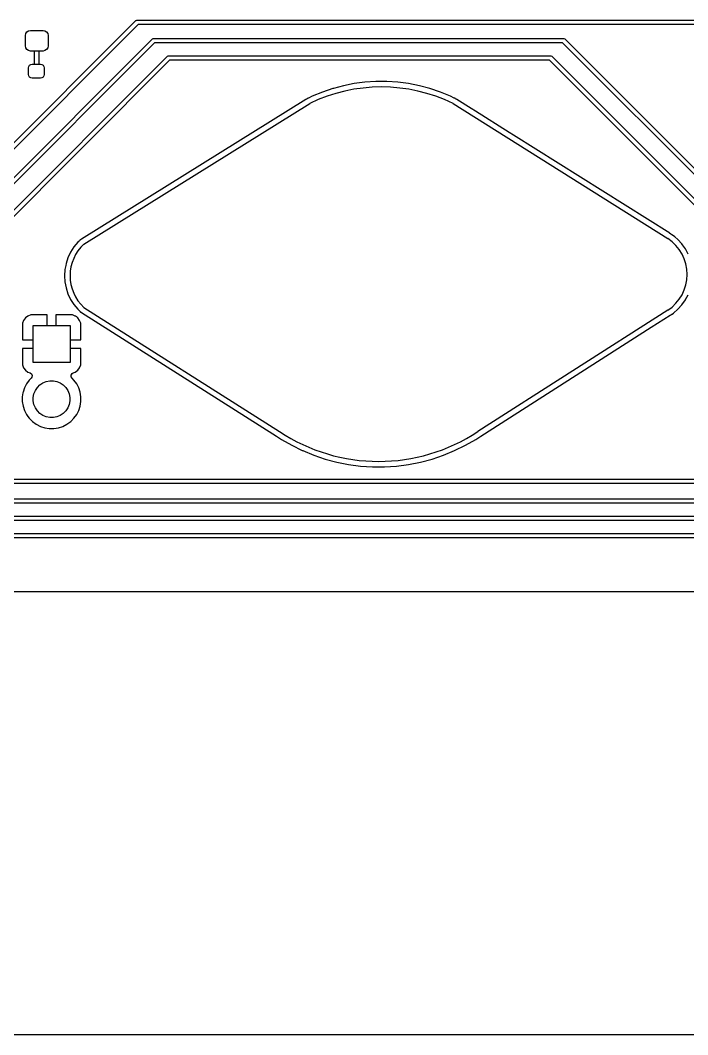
# Model space of a CAD drawing. Extents: x 0 to 3.78, y -0.8 to 2.03.
# Drawn here: x 1.105 to 2.316, y -0.803 to 1.037 of the extents above; entities that cross this region are included whole.
import ezdxf

# ---------------------------------------------------------------- set-up
doc = ezdxf.new("R2010")
doc.units = 0
doc.header["$MEASUREMENT"] = 0
doc.layers.add('BLACK', color=7, linetype='CONTINUOUS')

msp = doc.modelspace()

# ---------------------------------------------------------------- linework, layer by layer
at = {"layer": 'BLACK', "linetype": 'CONTINUOUS'}
for p, q in [((0.8173, 0.5394), (1.3139, 1.036)), ((1.3139, 1.036), (1.3145, 1.0365)), ((1.3145, 1.0365), (1.3149, 1.0367)), ((1.3149, 1.0367), (1.3159, 1.0371)), ((1.3159, 1.0371), (1.3167, 1.0372)), ((1.3167, 1.0372), (2.3392, 1.0372)), ((1.3183, 1.0293), (0.8217, 0.5326)), ((1.1138, 1.0094), (1.1145, 1.013)), ((1.1138, 1.0094), (1.1145, 1.013)), ((1.1145, 1.013), (1.1165, 1.016)), ((1.1145, 1.013), (1.1165, 1.016)), ((1.1165, 1.016), (1.1196, 1.0181)), ((1.1165, 1.016), (1.1196, 1.0181)), ((1.1196, 1.0181), (1.1231, 1.0188)), ((1.1196, 1.0181), (1.1231, 1.0188)), ((1.1231, 1.0188), (1.1458, 1.0188)), ((1.1231, 1.0188), (1.1458, 1.0188)), ((1.1458, 1.0188), (1.1493, 1.0181)), ((1.1458, 1.0188), (1.1493, 1.0181)), ((1.1493, 1.0181), (1.1524, 1.016)), ((1.1493, 1.0181), (1.1524, 1.016)), ((1.1524, 1.016), (1.1544, 1.013)), ((1.1524, 1.016), (1.1544, 1.013)), ((1.1544, 1.013), (1.1551, 1.0094)), ((1.1544, 1.013), (1.1551, 1.0094)), ((2.3409, 1.0293), (1.3183, 1.0293)), ((0.8094, 0.4685), (1.3437, 1.0028)), ((1.3481, 0.9961), (0.8138, 0.4618)), ((1.1138, 0.9907), (1.1138, 1.0094)), ((1.1138, 0.9907), (1.1138, 1.0094)), ((1.1551, 1.0094), (1.1551, 0.9907)), ((1.1551, 1.0094), (1.1551, 0.9907)), ((1.3437, 1.0028), (1.3443, 1.0033)), ((1.3443, 1.0033), (1.3447, 1.0034)), ((1.3447, 1.0034), (1.3457, 1.0039)), ((1.3457, 1.0039), (1.3465, 1.0039)), ((1.3465, 1.0039), (2.0906, 1.0039)), ((2.0889, 0.9961), (1.3481, 0.9961)), ((2.4972, 0.5878), (2.0889, 0.9961)), ((2.0906, 1.0039), (2.0913, 1.0039)), ((2.0913, 1.0039), (2.0927, 1.0033)), ((2.0927, 1.0033), (2.0933, 1.0028)), ((2.0933, 1.0028), (2.5016, 0.5945)), ((1.1145, 0.9872), (1.1138, 0.9907)), ((1.1145, 0.9872), (1.1138, 0.9907)), ((1.1165, 0.9841), (1.1145, 0.9872)), ((1.1165, 0.9841), (1.1145, 0.9872)), ((1.1196, 0.9821), (1.1165, 0.9841)), ((1.1196, 0.9821), (1.1165, 0.9841)), ((1.1231, 0.9814), (1.1196, 0.9821)), ((1.1231, 0.9814), (1.1196, 0.9821)), ((1.1305, 0.9814), (1.1231, 0.9814)), ((1.1458, 0.9814), (1.1231, 0.9814)), ((1.1305, 0.9575), (1.1305, 0.9814)), ((1.1458, 0.9814), (1.1384, 0.9814)), ((1.1384, 0.9814), (1.1384, 0.9575)), ((1.1493, 0.9821), (1.1458, 0.9814)), ((1.1493, 0.9821), (1.1458, 0.9814)), ((1.1524, 0.9841), (1.1493, 0.9821)), ((1.1524, 0.9841), (1.1493, 0.9821)), ((1.1544, 0.9872), (1.1524, 0.9841)), ((1.1544, 0.9872), (1.1524, 0.9841)), ((1.1551, 0.9907), (1.1544, 0.9872)), ((1.1551, 0.9907), (1.1544, 0.9872)), ((0.8212, 0.4213), (1.3712, 0.9713)), ((1.3756, 0.9646), (0.8256, 0.4145)), ((1.1215, 0.9556), (1.1236, 0.957)), ((1.1215, 0.9556), (1.1236, 0.957)), ((1.1236, 0.957), (1.126, 0.9575)), ((1.1236, 0.957), (1.126, 0.9575)), ((1.126, 0.9575), (1.1305, 0.9575)), ((1.126, 0.9575), (1.1415, 0.9575)), ((1.1384, 0.9575), (1.1415, 0.9575)), ((1.1415, 0.9575), (1.1439, 0.957)), ((1.1415, 0.9575), (1.1439, 0.957)), ((1.1439, 0.957), (1.146, 0.9556)), ((1.1439, 0.957), (1.146, 0.9556)), ((1.3712, 0.9713), (1.3718, 0.9718)), ((1.3718, 0.9718), (1.3732, 0.9724)), ((1.3732, 0.9724), (1.374, 0.9724)), ((1.374, 0.9724), (2.0669, 0.9724)), ((2.0653, 0.9646), (1.3756, 0.9646)), ((2.4775, 0.5523), (2.0653, 0.9646)), ((2.0669, 0.9724), (2.0677, 0.9724)), ((2.0677, 0.9724), (2.0691, 0.9718)), ((2.0691, 0.9718), (2.0697, 0.9713)), ((2.0697, 0.9713), (2.4819, 0.5591)), ((1.1197, 0.9512), (1.1202, 0.9536)), ((1.1197, 0.9512), (1.1202, 0.9536)), ((1.1197, 0.9386), (1.1197, 0.9512)), ((1.1197, 0.9386), (1.1197, 0.9512)), ((1.1202, 0.9362), (1.1197, 0.9386)), ((1.1202, 0.9362), (1.1197, 0.9386)), ((1.1202, 0.9536), (1.1215, 0.9556)), ((1.1202, 0.9536), (1.1215, 0.9556)), ((1.146, 0.9556), (1.1474, 0.9536)), ((1.146, 0.9556), (1.1474, 0.9536)), ((1.1474, 0.9536), (1.1478, 0.9512)), ((1.1474, 0.9536), (1.1478, 0.9512)), ((1.1478, 0.9386), (1.1474, 0.9362)), ((1.1478, 0.9386), (1.1474, 0.9362)), ((1.1478, 0.9512), (1.1478, 0.9386)), ((1.1478, 0.9512), (1.1478, 0.9386)), ((1.1215, 0.9341), (1.1202, 0.9362)), ((1.1215, 0.9341), (1.1202, 0.9362)), ((1.1236, 0.9328), (1.1215, 0.9341)), ((1.1236, 0.9328), (1.1215, 0.9341)), ((1.126, 0.9323), (1.1236, 0.9328)), ((1.126, 0.9323), (1.1236, 0.9328)), ((1.1415, 0.9323), (1.126, 0.9323)), ((1.1415, 0.9323), (1.126, 0.9323)), ((1.1439, 0.9328), (1.1415, 0.9323)), ((1.1439, 0.9328), (1.1415, 0.9323)), ((1.146, 0.9341), (1.1439, 0.9328)), ((1.146, 0.9341), (1.1439, 0.9328)), ((1.1474, 0.9362), (1.146, 0.9341)), ((1.1474, 0.9362), (1.146, 0.9341)), ((1.7104, 0.9222), (1.6909, 0.9183)), ((1.7301, 0.9247), (1.7104, 0.9222)), ((1.7104, 0.9222), (1.7104, 0.9222)), ((1.75, 0.926), (1.7301, 0.9247)), ((1.7301, 0.9247), (1.7301, 0.9247)), ((1.7301, 0.9247), (1.7301, 0.9247)), ((1.7301, 0.9247), (1.7301, 0.9247)), ((1.7301, 0.9247), (1.7301, 0.9247)), ((1.7698, 0.926), (1.75, 0.926)), ((1.75, 0.926), (1.75, 0.926)), ((1.7897, 0.9247), (1.7698, 0.926)), ((1.7698, 0.926), (1.7698, 0.926)), ((1.8094, 0.9222), (1.7897, 0.9247)), ((1.7897, 0.9247), (1.7897, 0.9247)), ((1.7897, 0.9247), (1.7897, 0.9247)), ((1.7897, 0.9247), (1.7897, 0.9247)), ((1.7897, 0.9247), (1.7897, 0.9247)), ((1.8289, 0.9183), (1.8094, 0.9222)), ((1.8094, 0.9222), (1.8094, 0.9222)), ((1.6529, 0.9069), (1.6345, 0.8994)), ((1.6717, 0.9132), (1.6529, 0.9069)), ((1.6529, 0.9069), (1.6529, 0.9069)), ((1.6529, 0.9069), (1.6529, 0.9069)), ((1.6732, 0.9136), (1.6717, 0.9132)), ((1.6909, 0.9183), (1.6732, 0.9136)), ((1.8481, 0.9132), (1.8289, 0.9183)), ((1.8289, 0.9183), (1.8289, 0.9183)), ((1.8289, 0.9183), (1.8289, 0.9183)), ((1.8669, 0.9069), (1.8481, 0.9132)), ((1.8853, 0.8994), (1.8669, 0.9069)), ((1.8669, 0.9069), (1.8669, 0.9069)), ((1.8669, 0.9069), (1.8669, 0.9069)), ((1.623, 0.8935), (1.2157, 0.6402)), ((1.2199, 0.6312), (1.6299, 0.8862)), ((1.6236, 0.894), (1.623, 0.8935)), ((1.624, 0.8943), (1.6236, 0.894)), ((1.6249, 0.8947), (1.624, 0.8943)), ((1.6251, 0.8948), (1.6249, 0.8947)), ((1.6249, 0.8947), (1.6249, 0.8947)), ((1.6264, 0.8956), (1.6251, 0.8948)), ((1.6269, 0.8957), (1.6264, 0.8956)), ((1.6276, 0.896), (1.6269, 0.8957)), ((1.6345, 0.8994), (1.6276, 0.896)), ((1.6276, 0.896), (1.6276, 0.896)), ((1.8922, 0.896), (1.8853, 0.8994)), ((1.8899, 0.8862), (2.2799, 0.6412)), ((1.893, 0.8958), (1.8922, 0.896)), ((1.8935, 0.8956), (1.893, 0.8958)), ((1.893, 0.8958), (1.893, 0.8958)), ((1.8944, 0.895), (1.8935, 0.8956)), ((1.8947, 0.8948), (1.8944, 0.895)), ((1.8944, 0.895), (1.8944, 0.895)), ((1.8958, 0.8943), (1.8947, 0.8948)), ((1.8962, 0.8939), (1.8958, 0.8943)), ((1.8968, 0.8935), (1.8962, 0.8939)), ((1.9231, 0.8769), (1.8968, 0.8935)), ((1.9306, 0.8723), (1.9231, 0.8769)), ((1.9921, 0.8336), (1.9306, 0.8723)), ((1.9995, 0.829), (1.9921, 0.8336)), ((2.2833, 0.6507), (1.9995, 0.829)), ((2.2837, 0.6505), (2.2833, 0.6507)), ((2.2852, 0.6495), (2.2837, 0.6505)), ((2.2853, 0.6494), (2.2852, 0.6495)), ((2.2866, 0.6486), (2.2853, 0.6494)), ((2.287, 0.6484), (2.2866, 0.6486)), ((2.2871, 0.6483), (2.287, 0.6484)), ((2.2871, 0.6482), (2.2871, 0.6483)), ((2.2873, 0.6481), (2.2871, 0.6482)), ((2.2899, 0.6464), (2.2873, 0.6481)), ((2.2923, 0.6443), (2.2899, 0.6464)), ((2.2979, 0.6396), (2.2923, 0.6443)), ((2.2923, 0.6443), (2.2923, 0.6443)), ((1.2019, 0.626), (1.1959, 0.6166)), ((1.2091, 0.6346), (1.2019, 0.626)), ((1.212, 0.6373), (1.2091, 0.6346)), ((1.2091, 0.6346), (1.2091, 0.6346)), ((1.2128, 0.6382), (1.212, 0.6373)), ((1.213, 0.6385), (1.2128, 0.6382)), ((1.2134, 0.6387), (1.213, 0.6385)), ((1.213, 0.6385), (1.213, 0.6385)), ((1.2139, 0.639), (1.2134, 0.6387)), ((1.2134, 0.6387), (1.2134, 0.6387)), ((1.2145, 0.6396), (1.2139, 0.639)), ((1.2153, 0.64), (1.2145, 0.6396)), ((1.2157, 0.6402), (1.2153, 0.64)), ((1.2157, 0.6402), (1.2157, 0.6402)), ((2.2981, 0.6394), (2.2979, 0.6396)), ((2.3054, 0.6314), (2.2981, 0.6394)), ((2.3066, 0.6298), (2.3054, 0.6314)), ((2.3054, 0.6314), (2.3054, 0.6314)), ((2.3117, 0.6225), (2.3066, 0.6298)), ((1.1959, 0.6166), (1.1911, 0.6064)), ((2.3169, 0.613), (2.3117, 0.6225)), ((1.1871, 0.5926), (1.1856, 0.5848)), ((1.1877, 0.5958), (1.1871, 0.5926)), ((1.1911, 0.6064), (1.1877, 0.5958)), ((1.1911, 0.6064), (1.1911, 0.6064)), ((1.1856, 0.5848), (1.1849, 0.5737)), ((1.1849, 0.5737), (1.1856, 0.5625)), ((1.1856, 0.5625), (1.1866, 0.5571)), ((1.1866, 0.5571), (1.1877, 0.5515)), ((1.1877, 0.5515), (1.1911, 0.5409)), ((1.1911, 0.5409), (1.1911, 0.5409)), ((1.1911, 0.5409), (1.1959, 0.5308)), ((2.3121, 0.5305), (2.3169, 0.5394)), ((1.1959, 0.5308), (1.1994, 0.5253)), ((1.1994, 0.5253), (1.2019, 0.5214)), ((1.2019, 0.5214), (1.2091, 0.5128)), ((1.2199, 0.5162), (1.5749, 0.2912)), ((2.2981, 0.513), (2.3054, 0.521)), ((2.3054, 0.521), (2.3117, 0.5298)), ((2.3117, 0.5298), (2.3121, 0.5305)), ((1.1139, 0.4973), (1.1105, 0.4928)), ((1.1184, 0.5007), (1.1139, 0.4973)), ((1.1139, 0.4973), (1.1139, 0.4973)), ((1.1237, 0.5027), (1.1184, 0.5007)), ((1.1184, 0.5007), (1.1184, 0.5007)), ((1.1261, 0.503), (1.1237, 0.5027)), ((1.1535, 0.503), (1.1261, 0.503)), ((1.1261, 0.503), (1.1261, 0.503)), ((1.1535, 0.4833), (1.1535, 0.503)), ((1.1968, 0.503), (1.1693, 0.503)), ((1.1693, 0.503), (1.1693, 0.4833)), ((1.1991, 0.5027), (1.1968, 0.503)), ((1.1968, 0.503), (1.1968, 0.503)), ((1.2044, 0.5007), (1.1991, 0.5027)), ((1.1991, 0.5027), (1.1991, 0.5027)), ((1.2053, 0.5001), (1.2044, 0.5007)), ((1.2044, 0.5007), (1.2044, 0.5007)), ((1.2062, 0.4996), (1.2053, 0.5001)), ((1.2066, 0.4993), (1.2062, 0.4996)), ((1.207, 0.4993), (1.2066, 0.4993)), ((1.2071, 0.499), (1.207, 0.4993)), ((1.207, 0.4993), (1.207, 0.4993)), ((1.2077, 0.4985), (1.2071, 0.499)), ((1.2083, 0.4978), (1.2077, 0.4985)), ((1.2089, 0.4973), (1.2083, 0.4978)), ((1.2123, 0.4928), (1.2089, 0.4973)), ((1.2089, 0.4973), (1.2089, 0.4973)), ((1.2091, 0.5128), (1.2091, 0.5128)), ((1.2091, 0.5128), (1.212, 0.5101)), ((1.212, 0.5101), (1.2126, 0.5094)), ((1.2126, 0.5094), (1.2127, 0.5093)), ((1.2127, 0.5093), (1.213, 0.5089)), ((1.213, 0.5089), (1.213, 0.5088)), ((1.213, 0.5088), (1.2134, 0.5084)), ((1.2134, 0.5084), (1.2135, 0.5081)), ((1.2135, 0.5081), (1.2141, 0.5079)), ((1.2141, 0.5079), (1.2145, 0.5078)), ((1.2145, 0.5078), (1.2145, 0.5078)), ((1.2145, 0.5078), (1.2149, 0.5076)), ((1.2149, 0.5076), (1.2157, 0.5072)), ((1.2157, 0.5072), (1.5695, 0.2829)), ((2.2799, 0.5112), (1.9349, 0.2912)), ((2.2497, 0.4802), (2.2838, 0.502)), ((2.2838, 0.502), (2.2839, 0.502)), ((2.2839, 0.502), (2.2853, 0.5029)), ((2.2853, 0.5029), (2.2869, 0.5039)), ((2.2869, 0.5039), (2.2871, 0.5041)), ((2.2869, 0.5039), (2.2869, 0.5039)), ((2.2871, 0.5041), (2.2874, 0.5043)), ((2.2874, 0.5043), (2.2899, 0.5059)), ((2.2899, 0.5059), (2.2981, 0.513)), ((1.1085, 0.4875), (1.1083, 0.4852)), ((1.1083, 0.4852), (1.1083, 0.4852)), ((1.1083, 0.4852), (1.1083, 0.4577)), ((1.1105, 0.4928), (1.1085, 0.4875)), ((1.1105, 0.4928), (1.1105, 0.4928)), ((1.128, 0.4577), (1.128, 0.4833)), ((1.128, 0.4833), (1.1535, 0.4833)), ((1.128, 0.4163), (1.128, 0.4833)), ((1.128, 0.4833), (1.1949, 0.4833)), ((1.1693, 0.4833), (1.1949, 0.4833)), ((1.1949, 0.4833), (1.1949, 0.4577)), ((1.1949, 0.4833), (1.1949, 0.4163)), ((1.2143, 0.4875), (1.2123, 0.4928)), ((1.2123, 0.4928), (1.2123, 0.4928)), ((1.2146, 0.4852), (1.2143, 0.4875)), ((1.2146, 0.4577), (1.2146, 0.4852)), ((1.2146, 0.4852), (1.2146, 0.4852)), ((1.9403, 0.2829), (2.2497, 0.4802)), ((1.1083, 0.4577), (1.128, 0.4577)), ((1.128, 0.4419), (1.1083, 0.4419)), ((1.1083, 0.4419), (1.1083, 0.4145)), ((1.128, 0.4163), (1.128, 0.4419)), ((1.1949, 0.4577), (1.2146, 0.4577)), ((1.2146, 0.4419), (1.1949, 0.4419)), ((1.1949, 0.4419), (1.1949, 0.4163)), ((1.2146, 0.4145), (1.2146, 0.4419)), ((1.1083, 0.4145), (1.1083, 0.4145)), ((1.1083, 0.4145), (1.1085, 0.4121)), ((1.1085, 0.4121), (1.1105, 0.4068)), ((1.1105, 0.4068), (1.1105, 0.4068)), ((1.1105, 0.4068), (1.1139, 0.4023)), ((1.1949, 0.4163), (1.128, 0.4163)), ((1.1949, 0.4163), (1.128, 0.4163)), ((1.2089, 0.4023), (1.2123, 0.4068)), ((1.2123, 0.4068), (1.2143, 0.4121)), ((1.2123, 0.4068), (1.2123, 0.4068)), ((1.2143, 0.4121), (1.2146, 0.4145)), ((1.2146, 0.4145), (1.2146, 0.4145)), ((1.1139, 0.4023), (1.1139, 0.4023)), ((1.1139, 0.4023), (1.1184, 0.3989)), ((1.1184, 0.3989), (1.1184, 0.3989)), ((1.1184, 0.3989), (1.1222, 0.3975)), ((1.1243, 0.3878), (1.1209, 0.3844)), ((1.1222, 0.3975), (1.1246, 0.3957)), ((1.1256, 0.3899), (1.1243, 0.3878)), ((1.1246, 0.3957), (1.1259, 0.393)), ((1.1259, 0.393), (1.1256, 0.3899)), ((1.1971, 0.3935), (1.1986, 0.3961)), ((1.1971, 0.3905), (1.1971, 0.3935)), ((1.1986, 0.3878), (1.1971, 0.3905)), ((1.1986, 0.3961), (1.2007, 0.3975)), ((1.202, 0.3844), (1.1986, 0.3878)), ((1.2007, 0.3975), (1.2044, 0.3989)), ((1.2044, 0.3989), (1.2089, 0.4023)), ((1.2044, 0.3989), (1.2044, 0.3989)), ((1.2089, 0.4023), (1.2089, 0.4023)), ((1.1121, 0.3702), (1.1096, 0.3623)), ((1.1159, 0.3777), (1.1121, 0.3702)), ((1.1121, 0.3702), (1.1121, 0.3702)), ((1.1209, 0.3844), (1.1159, 0.3777)), ((1.1159, 0.3777), (1.1159, 0.3777)), ((1.1209, 0.3844), (1.1209, 0.3844)), ((1.1319, 0.3656), (1.1355, 0.371)), ((1.1319, 0.3656), (1.1355, 0.371)), ((1.1355, 0.371), (1.1402, 0.3757)), ((1.1355, 0.371), (1.1402, 0.3757)), ((1.1402, 0.3757), (1.1456, 0.3793)), ((1.1402, 0.3757), (1.1456, 0.3793)), ((1.1456, 0.3793), (1.1517, 0.3818)), ((1.1456, 0.3793), (1.1517, 0.3818)), ((1.1517, 0.3818), (1.1581, 0.3831)), ((1.1517, 0.3818), (1.1581, 0.3831)), ((1.1581, 0.3831), (1.1647, 0.3831)), ((1.1581, 0.3831), (1.1647, 0.3831)), ((1.1647, 0.3831), (1.1711, 0.3818)), ((1.1647, 0.3831), (1.1711, 0.3818)), ((1.1711, 0.3818), (1.1772, 0.3793)), ((1.1711, 0.3818), (1.1772, 0.3793)), ((1.1772, 0.3793), (1.1826, 0.3757)), ((1.1772, 0.3793), (1.1826, 0.3757)), ((1.1826, 0.3757), (1.1873, 0.371)), ((1.1826, 0.3757), (1.1873, 0.371)), ((1.1873, 0.371), (1.1909, 0.3656)), ((1.1873, 0.371), (1.1909, 0.3656)), ((1.2069, 0.3777), (1.202, 0.3844)), ((1.2107, 0.3702), (1.2069, 0.3777)), ((1.2133, 0.3623), (1.2107, 0.3702)), ((1.1094, 0.3615), (1.1082, 0.354)), ((1.1082, 0.354), (1.1082, 0.3456)), ((1.1096, 0.3623), (1.1094, 0.3615)), ((1.1281, 0.3531), (1.1294, 0.3595)), ((1.1281, 0.3531), (1.1294, 0.3595)), ((1.1281, 0.3465), (1.1281, 0.3531)), ((1.1281, 0.3465), (1.1281, 0.3531)), ((1.1294, 0.3595), (1.1319, 0.3656)), ((1.1294, 0.3595), (1.1319, 0.3656)), ((1.1909, 0.3656), (1.1934, 0.3595)), ((1.1909, 0.3656), (1.1934, 0.3595)), ((1.1934, 0.3595), (1.1947, 0.3531)), ((1.1934, 0.3595), (1.1947, 0.3531)), ((1.1947, 0.3531), (1.1947, 0.3465)), ((1.1947, 0.3531), (1.1947, 0.3465)), ((1.2146, 0.354), (1.2133, 0.3623)), ((1.2146, 0.3456), (1.2146, 0.354)), ((1.1082, 0.3456), (1.1096, 0.3374)), ((1.1096, 0.3374), (1.1121, 0.3294)), ((1.1294, 0.3401), (1.1281, 0.3465)), ((1.1294, 0.3401), (1.1281, 0.3465)), ((1.1319, 0.334), (1.1294, 0.3401)), ((1.1319, 0.334), (1.1294, 0.3401)), ((1.1355, 0.3286), (1.1319, 0.334)), ((1.1355, 0.3286), (1.1319, 0.334)), ((1.1909, 0.334), (1.1873, 0.3286)), ((1.1909, 0.334), (1.1873, 0.3286)), ((1.1934, 0.3401), (1.1909, 0.334)), ((1.1934, 0.3401), (1.1909, 0.334)), ((1.1947, 0.3465), (1.1934, 0.3401)), ((1.1947, 0.3465), (1.1934, 0.3401)), ((1.2107, 0.3294), (1.2133, 0.3374)), ((1.2133, 0.3374), (1.2146, 0.3456)), ((1.1121, 0.3294), (1.1157, 0.3223)), ((1.1157, 0.3223), (1.1159, 0.3219)), ((1.1159, 0.3219), (1.1159, 0.3219)), ((1.1159, 0.3219), (1.1184, 0.3186)), ((1.1184, 0.3186), (1.1209, 0.3152)), ((1.1209, 0.3152), (1.1268, 0.3092)), ((1.1402, 0.3239), (1.1355, 0.3286)), ((1.1402, 0.3239), (1.1355, 0.3286)), ((1.1456, 0.3203), (1.1402, 0.3239)), ((1.1456, 0.3203), (1.1402, 0.3239)), ((1.1517, 0.3178), (1.1456, 0.3203)), ((1.1517, 0.3178), (1.1456, 0.3203)), ((1.1581, 0.3165), (1.1517, 0.3178)), ((1.1581, 0.3165), (1.1517, 0.3178)), ((1.1647, 0.3165), (1.1581, 0.3165)), ((1.1647, 0.3165), (1.1581, 0.3165)), ((1.1711, 0.3178), (1.1647, 0.3165)), ((1.1711, 0.3178), (1.1647, 0.3165)), ((1.1772, 0.3203), (1.1711, 0.3178)), ((1.1772, 0.3203), (1.1711, 0.3178)), ((1.1826, 0.3239), (1.1772, 0.3203)), ((1.1826, 0.3239), (1.1772, 0.3203)), ((1.1873, 0.3286), (1.1826, 0.3239)), ((1.1873, 0.3286), (1.1826, 0.3239)), ((1.1961, 0.3092), (1.202, 0.3152)), ((1.202, 0.3152), (1.2069, 0.3219)), ((1.2069, 0.3219), (1.2107, 0.3294)), ((1.1268, 0.3092), (1.1336, 0.3043)), ((1.1336, 0.3043), (1.141, 0.3005)), ((1.141, 0.3005), (1.149, 0.2979)), ((1.149, 0.2979), (1.1572, 0.2966)), ((1.1572, 0.2966), (1.1572, 0.2966)), ((1.1572, 0.2966), (1.1656, 0.2966)), ((1.1656, 0.2966), (1.1739, 0.2979)), ((1.1656, 0.2966), (1.1656, 0.2966)), ((1.1739, 0.2979), (1.1818, 0.3005)), ((1.1818, 0.3005), (1.1893, 0.3043)), ((1.1893, 0.3043), (1.1961, 0.3092)), ((1.5695, 0.2829), (1.5696, 0.2829)), ((1.5696, 0.2829), (1.5786, 0.2769)), ((1.5786, 0.2769), (1.5786, 0.2769)), ((1.5786, 0.2769), (1.5786, 0.2769)), ((1.5786, 0.2769), (1.5975, 0.2661)), ((1.9123, 0.2661), (1.9313, 0.2769)), ((1.9313, 0.2769), (1.9402, 0.2829)), ((1.9402, 0.2829), (1.9403, 0.2829)), ((1.5975, 0.2661), (1.5975, 0.2661)), ((1.5975, 0.2661), (1.6161, 0.2569)), ((1.8927, 0.2565), (1.9123, 0.2661)), ((1.6161, 0.2569), (1.6171, 0.2565)), ((1.6171, 0.2565), (1.6373, 0.2481)), ((1.6373, 0.2481), (1.658, 0.2412)), ((1.658, 0.2412), (1.6791, 0.2356)), ((1.8307, 0.2356), (1.8518, 0.2412)), ((1.8518, 0.2412), (1.8725, 0.2481)), ((1.8725, 0.2481), (1.8927, 0.2565)), ((1.6791, 0.2356), (1.7005, 0.2313)), ((1.7005, 0.2313), (1.7222, 0.2285)), ((1.7222, 0.2285), (1.744, 0.2271)), ((1.744, 0.2271), (1.744, 0.2271)), ((1.744, 0.2271), (1.7658, 0.2271)), ((1.7658, 0.2271), (1.7876, 0.2285)), ((1.7658, 0.2271), (1.7658, 0.2271)), ((1.7876, 0.2285), (1.8089, 0.2313)), ((1.8089, 0.2313), (1.8093, 0.2313)), ((1.8093, 0.2313), (1.8307, 0.2356)), ((0.9347, 0.2047), (2.4708, 0.2047)), ((2.4724, 0.1969), (0.9331, 0.1969)), ((0.9268, 0.1693), (2.4826, 0.1693)), ((2.4843, 0.1614), (0.9252, 0.1614)), ((2.5039, 0.1299), (0.9134, 0.1299)), ((0.915, 0.1378), (2.5023, 0.1378)), ((2.5236, 0.0984), (0.9016, 0.0984)), ((0.9032, 0.1063), (2.522, 0.1063)), ((2.6792, 0), (0.1956, 0)), ((3.7749, -0.8031), (-0.0001, -0.8031))]:
    msp.add_line(p, q, dxfattribs=at)
at = {"layer": 'BLACK'}
for centre, radius, start, end in [((1.7599, 0.6195), 0.2967, 64.0108, 115.9892), ((1.2735, 0.5737), 0.0786, -226.9971, -133.0029), ((2.237, 0.5762), 0.0779, -56.6016, 56.6016), ((1.7549, 0.5627), 0.3258, -123.5424, -56.4576)]:
    msp.add_arc(centre, radius, start, end, dxfattribs=at)

doc.saveas('drawing.dxf')
